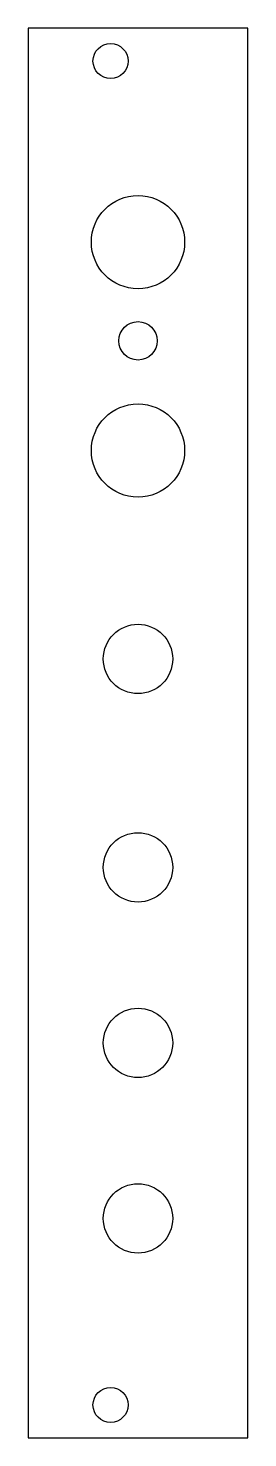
# Model space of a CAD drawing. Header units: millimetres. Extents: x 0 to 20, y -128 to 0.
import ezdxf

# ---------------------------------------------------------------- set-up
doc = ezdxf.new("R2010")
doc.units = ezdxf.units.MM
doc.layers.get('0').update_dxf_attribs({"linetype": 'CONTINUOUS'})

msp = doc.modelspace()

# ---------------------------------------------------------------- linework, layer by layer
msp.add_lwpolyline([(20, 0), (0, 0), (0, -128.5), (20, -128.5)], close=True)
for centre, radius in [((7.5, -3), 1.6), ((10, -19.5), 4.25), ((10, -28.5), 1.75), ((10, -38.5), 4.25), ((10, -57.5), 3.16), ((10, -76.5), 3.16), ((10, -92.5), 3.16), ((10, -108.5), 3.16), ((7.5, -125.5), 1.6)]:
    msp.add_circle(centre, radius)

doc.saveas('drawing.dxf')
